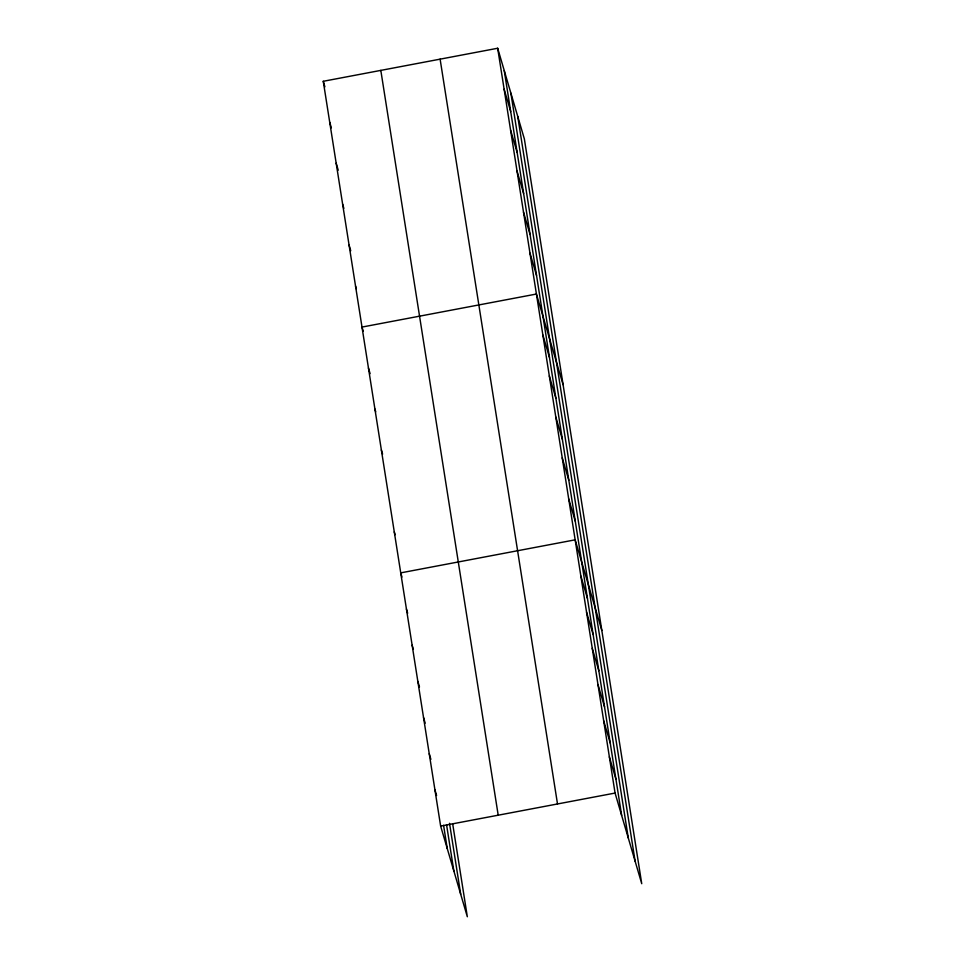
<?xml version="1.0" encoding="UTF-8"?>
<svg xmlns="http://www.w3.org/2000/svg" width="965" height="965" viewBox="0 0 965 965"><rect width="100%" height="100%" fill="white"/><g stroke="black" fill="none" stroke-linecap="round" stroke-linejoin="round"><path stroke-width="1.45" d="M452.73 824.134L467.325 916.75L440.643 826.1L323.263 81.289L497.675 48.25L524.357 138.9L641.737 883.711L615.067 793.061L497.675 48.25M440.643 826.1L615.067 793.061M504.128 89.214L510.714 111.566M510.594 130.179L517.168 152.53M517.047 171.143L523.621 193.495M523.5 212.107L530.075 234.459M529.954 253.071L536.54 275.423M563.09 384.685L536.419 294.036L361.996 327.075L363.226 331.272M542.873 335L549.447 357.352M549.326 375.964L555.9 398.316M555.78 416.94L562.366 439.28M562.233 457.905L568.819 480.244M568.699 498.869L575.273 521.209M601.834 630.471L575.152 539.833L400.728 572.872L401.971 577.058M580.858 576.009L587.432 598.36M586.551 612.184L593.137 634.536M592.257 648.359L598.831 670.711M597.962 684.535L604.536 706.887M603.656 720.71L610.242 743.062M609.361 756.886L615.935 779.238M323.263 81.289L324.903 86.874M329.716 122.253L331.357 127.838M336.17 163.218L338.232 170.202M342.623 204.182L343.866 208.368M349.089 245.146L350.729 250.731M355.542 286.11L356.362 288.909M368.449 368.039L370.102 373.624M374.915 409.003L375.735 411.802M381.368 449.967L382.598 454.165M394.275 531.896L395.095 534.694M406.434 609.048L407.664 613.233M412.139 645.223L413.37 649.409M417.845 681.399L419.486 686.984M423.538 717.574L425.191 723.159M429.244 753.749L430.885 759.334M434.95 789.925L436.59 795.51M517.722 116.355L635.103 861.178M510.883 93.135L628.275 837.958M504.249 70.602L621.641 815.413M440.112 59.154L557.505 803.966M380.813 70.385L498.205 815.208M449.521 823.302L460.691 894.217M446.554 824.689L453.852 870.997M443.574 825.304L447.229 848.452"/></g></svg>
